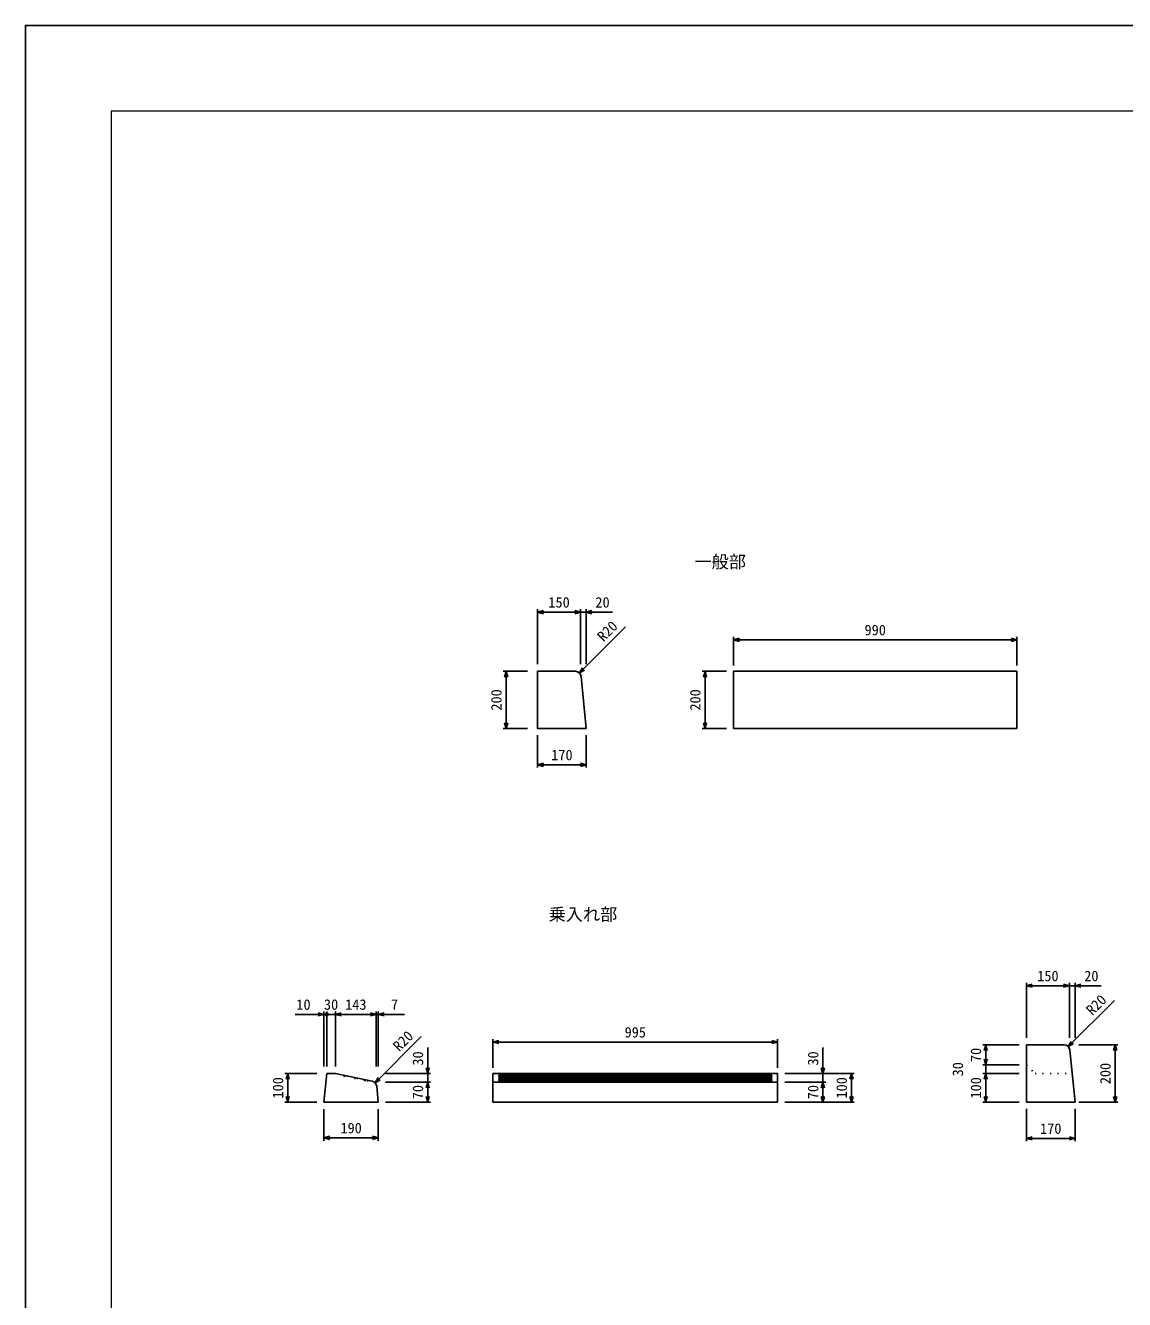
# Model space of a CAD drawing. Units: millimetres, scale not verified. Extents: x -6300 to 6300, y -4455 to 4455.
# Drawn here: x -6300 to -2458, y 0 to 4455 of the extents above; entities that cross this region are included whole.
import ezdxf
from ezdxf.enums import TextEntityAlignment as Align

# ---------------------------------------------------------------- set-up
doc = ezdxf.new("R2010")
doc.units = ezdxf.units.MM
doc.header["$LTSCALE"] = 15
doc.linetypes.add('DOTTED', pattern=[1.75, 0.25, -1.5])
for name, color, linetype, lineweight in [('0-0_DIM', 7, 'Continuous', 25), ('0-1_Defpoints', 5, 'Continuous', 25), ('0-2_HATCH', 6, 'Continuous', 25), ('0-3_OUTLINE', 3, 'Continuous', 25), ('0-4_OUTLINE2', 4, 'DOTTED', 25), ('0-5_TXT', 7, 'Continuous', 25), ('0-6_WAKU', 3, 'Continuous', 13)]:
    doc.layers.add(name, color=color, linetype=linetype, lineweight=lineweight)
doc.styles.add('ＭＳ ゴシック', font='')
doc.styles.get('ＭＳ ゴシック').set_extended_font_data('MS Gothic')

msp = doc.modelspace()

# ---------------------------------------------------------------- linework, layer by layer
at = {"layer": '0-0_DIM'}
for p, q in [((-4509.78, 2413.61), (-4509.78, 2221.76)), ((-4359.78, 2413.61), (-4359.78, 2221.76)), ((-4339.78, 2413.61), (-4339.78, 2221.76)), ((-4359.78, 2403.61), (-4509.78, 2403.61)), ((-4359.78, 2403.61), (-4339.78, 2403.61)), ((-4339.78, 2403.61), (-4248.17, 2403.61)), ((-4363.73, 2190.91), (-4202.4, 2352.24)), ((-3824.55, 2316.76), (-3824.55, 2216.76)), ((-2834.55, 2316.76), (-2834.55, 2216.76)), ((-2834.55, 2306.76), (-3824.55, 2306.76)), ((-4629.78, 2196.76), (-4544.85, 2196.76)), ((-4619.78, 2196.76), (-4619.78, 1996.76)), ((-3934.48, 2196.76), (-3849.55, 2196.76)), ((-3924.48, 2196.76), (-3924.48, 1996.76)), ((-4629.78, 1996.76), (-4544.85, 1996.76)), ((-4509.78, 1859.76), (-4509.78, 1972.96)), ((-4339.78, 1859.76), (-4339.78, 1972.96)), ((-3934.48, 1996.76), (-3849.55, 1996.76)), ((-4339.78, 1869.76), (-4509.78, 1869.76)), ((-2800.97, 1107.13), (-2800.97, 915.28)), ((-2650.97, 1097.13), (-2800.97, 1097.13)), ((-2650.97, 1107.13), (-2650.97, 915.28)), ((-2650.97, 1097.13), (-2630.97, 1097.13)), ((-2630.97, 1107.13), (-2630.97, 915.28)), ((-2630.97, 1097.13), (-2539.36, 1097.13)), ((-2654.92, 884.42), (-2493.59, 1045.75)), ((-5256.69, 997.13), (-5356.76, 997.13)), ((-5256.69, 1007.13), (-5256.69, 815.28)), ((-5246.69, 1007.13), (-5246.69, 815.28)), ((-5216.69, 1007.13), (-5216.69, 815.28)), ((-5073.69, 997.13), (-5216.69, 997.13)), ((-5073.69, 1007.13), (-5073.69, 815.28)), ((-5073.69, 997.13), (-5066.69, 997.13)), ((-5066.69, 1007.13), (-5066.69, 815.28)), ((-5066.69, 997.13), (-4975.09, 997.13)), ((-5078, 757.86), (-4916.67, 919.19)), ((-4665.76, 910.28), (-4665.76, 810.28)), ((-3670.76, 900.28), (-4665.76, 900.28)), ((-3670.76, 910.28), (-3670.76, 810.28)), ((-4893.99, 790.28), (-4893.99, 881.32)), ((-3512.67, 790.28), (-3512.67, 881.32)), ((-2953.43, 890.28), (-2825.97, 890.28)), ((-2943.43, 890.28), (-2943.43, 820.28)), ((-2480.97, 890.28), (-2618.18, 890.28)), ((-2490.97, 890.28), (-2490.97, 690.28)), ((-2953.43, 820.28), (-2825.97, 820.28)), ((-2943.43, 790.28), (-2943.43, 820.28)), ((-5393.12, 790.28), (-5281.69, 790.28)), ((-5383.12, 690.28), (-5383.12, 790.28)), ((-4883.99, 790.28), (-5041.69, 790.28)), ((-4883.99, 760.28), (-5041.69, 760.28)), ((-4893.99, 760.28), (-4893.99, 790.28)), ((-4893.99, 690.28), (-4893.99, 760.28)), ((-3402.67, 790.28), (-3645.76, 790.28)), ((-3502.67, 760.28), (-3645.76, 760.28)), ((-3512.67, 760.28), (-3512.67, 790.28)), ((-3512.67, 690.28), (-3512.67, 760.28)), ((-3412.67, 690.28), (-3412.67, 790.28)), ((-2953.43, 790.28), (-2825.97, 790.28)), ((-2943.43, 790.28), (-2943.43, 690.28)), ((-5393.12, 690.28), (-5281.69, 690.28)), ((-4883.99, 690.28), (-5041.69, 690.28)), ((-3402.67, 690.28), (-3645.76, 690.28)), ((-2953.43, 690.28), (-2825.97, 690.28)), ((-2480.97, 690.28), (-2618.18, 690.28)), ((-5256.69, 555.28), (-5256.69, 665.28)), ((-5066.69, 555.28), (-5066.69, 665.28)), ((-2800.97, 553.28), (-2800.97, 666.47)), ((-2630.97, 553.28), (-2630.97, 666.47)), ((-5256.69, 565.28), (-5066.69, 565.28)), ((-2630.97, 563.28), (-2800.97, 563.28))]:
    msp.add_line(p, q, dxfattribs=at)
for points in [[(-4489.78, 2408.97), (-4509.78, 2403.61), (-4489.78, 2398.25)], [(-4379.78, 2408.97), (-4359.78, 2403.61), (-4379.78, 2398.25)], [(-4319.78, 2408.97), (-4339.78, 2403.61), (-4319.78, 2398.25)], [(-3804.55, 2301.4), (-3824.55, 2306.76), (-3804.55, 2312.12)], [(-2854.55, 2301.4), (-2834.55, 2306.76), (-2854.55, 2312.12)], [(-4625.14, 2176.76), (-4619.78, 2196.76), (-4614.42, 2176.76)], [(-4345.8, 2201.26), (-4363.73, 2190.91), (-4353.38, 2208.84)], [(-3929.84, 2176.76), (-3924.48, 2196.76), (-3919.12, 2176.76)], [(-4625.14, 2016.76), (-4619.78, 1996.76), (-4614.42, 2016.76)], [(-3929.84, 2016.76), (-3924.48, 1996.76), (-3919.12, 2016.76)], [(-4489.78, 1875.12), (-4509.78, 1869.76), (-4489.78, 1864.4)], [(-4359.78, 1875.12), (-4339.78, 1869.76), (-4359.78, 1864.4)], [(-2780.97, 1102.49), (-2800.97, 1097.13), (-2780.97, 1091.77)], [(-2670.97, 1102.49), (-2650.97, 1097.13), (-2670.97, 1091.77)], [(-2610.97, 1102.49), (-2630.97, 1097.13), (-2610.97, 1091.77)], [(-5276.69, 1002.49), (-5256.69, 997.13), (-5276.69, 991.77)], [(-5216.69, 997.13), (-5246.69, 997.13), (-5256.69, 997.13)], [(-5196.69, 1002.49), (-5216.69, 997.13), (-5196.69, 991.77)], [(-5093.69, 1002.49), (-5073.69, 997.13), (-5093.69, 991.77)], [(-5046.69, 1002.49), (-5066.69, 997.13), (-5046.69, 991.77)], [(-4645.76, 894.92), (-4665.76, 900.28), (-4645.76, 905.64)], [(-3690.76, 894.92), (-3670.76, 900.28), (-3690.76, 905.64)], [(-2636.99, 894.78), (-2654.92, 884.42), (-2644.57, 902.36)], [(-2948.79, 870.28), (-2943.43, 890.28), (-2938.07, 870.28)], [(-2485.61, 870.28), (-2490.97, 890.28), (-2496.33, 870.28)], [(-4899.34, 810.28), (-4893.99, 790.28), (-4888.63, 810.28)], [(-3518.03, 810.28), (-3512.67, 790.28), (-3507.31, 810.28)], [(-2948.79, 840.28), (-2943.43, 820.28), (-2938.07, 840.28)], [(-5377.76, 770.28), (-5383.12, 790.28), (-5388.48, 770.28)], [(-5060.06, 768.21), (-5078, 757.86), (-5067.64, 775.79)], [(-4899.34, 740.28), (-4893.99, 760.28), (-4888.63, 740.28)], [(-3518.03, 740.28), (-3512.67, 760.28), (-3507.31, 740.28)], [(-3418.03, 770.28), (-3412.67, 790.28), (-3407.31, 770.28)], [(-2948.79, 770.28), (-2943.43, 790.28), (-2938.07, 770.28)], [(-5377.76, 710.28), (-5383.12, 690.28), (-5388.48, 710.28)], [(-4899.34, 710.28), (-4893.99, 690.28), (-4888.63, 710.28)], [(-3518.03, 710.28), (-3512.67, 690.28), (-3507.31, 710.28)], [(-3418.03, 710.28), (-3412.67, 690.28), (-3407.31, 710.28)], [(-2948.79, 710.28), (-2943.43, 690.28), (-2938.07, 710.28)], [(-2485.61, 710.28), (-2490.97, 690.28), (-2496.33, 710.28)], [(-5236.69, 570.64), (-5256.69, 565.28), (-5236.69, 559.92)], [(-5086.69, 570.64), (-5066.69, 565.28), (-5086.69, 559.92)], [(-2780.97, 568.64), (-2800.97, 563.28), (-2780.97, 557.92)], [(-2650.97, 568.64), (-2630.97, 563.28), (-2650.97, 557.92)]]:
    msp.add_lwpolyline(points, dxfattribs=at)
msp.add_circle((-5246.69, 997.13), 5, dxfattribs=at)
at = {"layer": '0-1_Defpoints'}
msp.add_lwpolyline([(-6300, -4455), (6300, -4455), (6300, 4455), (-6300, 4455)], close=True, dxfattribs=at)
at = {"layer": '0-2_HATCH'}
for p, q in [((-4645.76, 784.32), (-3690.76, 784.32)), ((-4645.76, 784.32), (-4642.76, 780.77)), ((-4645.76, 784.32), (-4645.76, 781.24)), ((-3690.76, 781.24), (-4645.76, 781.24)), ((-4645.76, 776.82), (-4642.76, 773.27)), ((-4645.76, 776.82), (-3690.76, 776.82)), ((-4645.76, 776.82), (-4645.76, 773.74)), ((-3690.76, 773.74), (-4645.76, 773.74)), ((-4645.76, 769.32), (-4645.76, 766.24)), ((-4645.76, 769.32), (-3690.76, 769.32)), ((-4645.76, 769.32), (-4642.76, 765.77)), ((-3690.76, 766.24), (-4645.76, 766.24)), ((-3690.76, 784.32), (-3693.76, 780.77)), ((-3690.76, 776.82), (-3693.76, 773.27)), ((-3690.76, 769.32), (-3693.76, 765.77)), ((-3690.76, 784.32), (-3690.76, 781.24)), ((-3690.76, 776.82), (-3690.76, 773.74)), ((-3690.76, 769.32), (-3690.76, 766.24))]:
    msp.add_line(p, q, dxfattribs=at)
at = {"layer": '0-2_HATCH', "linetype": 'DOTTED'}
for p, q in [((-4645.76, 781.24), (-4642.76, 778.92)), ((-4645.76, 773.74), (-4642.76, 771.42)), ((-4645.76, 766.24), (-4642.76, 763.92)), ((-4642.76, 780.77), (-3693.76, 780.77)), ((-4642.76, 780.77), (-4642.76, 778.92)), ((-3693.76, 778.92), (-4642.76, 778.92)), ((-4642.76, 773.27), (-4642.76, 771.42)), ((-4642.76, 773.27), (-3693.76, 773.27)), ((-3693.76, 771.42), (-4642.76, 771.42)), ((-4642.76, 765.77), (-4642.76, 763.92)), ((-4642.76, 765.77), (-3693.76, 765.77)), ((-3693.76, 763.92), (-4642.76, 763.92)), ((-3690.76, 781.24), (-3693.76, 778.92)), ((-3693.76, 780.77), (-3693.76, 778.92)), ((-3690.76, 773.74), (-3693.76, 771.42)), ((-3693.76, 773.27), (-3693.76, 771.42)), ((-3690.76, 766.24), (-3693.76, 763.92)), ((-3693.76, 765.77), (-3693.76, 763.92))]:
    msp.add_line(p, q, dxfattribs=at)
at = {"layer": '0-3_OUTLINE'}
for p, q in [((-4509.78, 2196.76), (-4509.78, 1996.76)), ((-4509.78, 2196.76), (-4377.88, 2196.76)), ((-3824.55, 2196.76), (-2834.55, 2196.76)), ((-3824.55, 2196.76), (-3824.55, 1996.76)), ((-2834.55, 2196.76), (-2834.55, 1996.76)), ((-4357.98, 2178.75), (-4339.78, 1996.76)), ((-4509.78, 1996.76), (-4339.78, 1996.76)), ((-3824.55, 1996.76), (-2834.55, 1996.76)), ((-2800.97, 890.28), (-2800.97, 690.28)), ((-2800.97, 890.28), (-2669.07, 890.28)), ((-2649.17, 872.27), (-2630.97, 690.28)), ((-5246.69, 790.28), (-5256.69, 690.28)), ((-5246.69, 790.28), (-5216.69, 790.28)), ((-5216.69, 790.28), (-5088.03, 763.29)), ((-4665.76, 790.28), (-4665.76, 690.28)), ((-4665.76, 790.28), (-3670.76, 790.28)), ((-4665.76, 760.28), (-3670.76, 760.28)), ((-3670.76, 790.28), (-3670.76, 690.28)), ((-5072.24, 745.71), (-5066.69, 690.28)), ((-5256.69, 690.28), (-5066.69, 690.28)), ((-4665.76, 690.28), (-3670.76, 690.28)), ((-2800.97, 690.28), (-2630.97, 690.28))]:
    msp.add_line(p, q, dxfattribs=at)
for centre, end in [((-4377.88, 2176.76), 90), ((-2669.07, 870.28), 90), ((-5092.14, 743.72), 78.15173)]:
    msp.add_arc(centre, 20, 5.71059, end, dxfattribs=at)
at = {"layer": '0-4_OUTLINE2'}
for p, q in [((-5188.29, 784.32), (-5185.96, 780.77)), ((-5185.96, 780.77), (-5177.16, 778.92)), ((-5177.16, 778.92), (-5173.6, 781.24)), ((-5141.41, 771.42), (-5137.85, 773.74)), ((-5105.66, 763.92), (-5102.1, 766.24))]:
    msp.add_line(p, q, dxfattribs=at)
for points in [[(-2800.97, 820.28), (-2770.97, 790.28), (-2640.97, 790.28)], [(-5152.54, 776.82), (-5150.21, 773.27), (-5141.41, 771.42)], [(-5116.79, 769.32), (-5114.46, 765.77), (-5105.66, 763.92)]]:
    msp.add_lwpolyline(points, dxfattribs=at)
at = {"layer": '0-6_WAKU'}
msp.add_lwpolyline([(-6000, -4155), (6000, -4155), (6000, 4155), (-6000, 4155)], close=True, dxfattribs=at)

# ---------------------------------------------------------------- texts
at = {"layer": '0-0_DIM', "style": 'ＭＳ ゴシック'}
for s, p in [('150', (-4472.28, 2408.61)), ('20', (-4307.87, 2408.61)), ('990', (-3367.05, 2311.76)), ('170', (-4462.28, 1874.76)), ('150', (-2763.47, 1102.13)), ('20', (-2599.06, 1102.13)), ('10', (-5353.19, 1002.13)), ('30', (-5256.69, 1002.13)), ('143', (-5182.69, 1002.13)), ('7', (-5022.29, 1002.13)), ('995', (-4205.76, 905.28)), ('190', (-5199.19, 570.28)), ('170', (-2753.47, 568.28))]:
    msp.add_text(s, height=36.66, dxfattribs=at).set_placement(p, align=Align.BOTTOM_LEFT)
for s, rotation, p in [('R20', 45, (-4271.74, 2289.97)), ('200', 90, (-4624.78, 2059.26)), ('200', 90, (-3929.48, 2059.26)), ('R20', 45, (-2562.93, 983.49)), ('R20', 45, (-4986, 856.93)), ('30', 90, (-4898.99, 818.01)), ('30', 90, (-3517.67, 818.01)), ('70', 90, (-2948.43, 830.28)), ('30', 90, (-3011.59, 780.28)), ('200', 90, (-2495.97, 752.78)), ('100', 90, (-5388.12, 702.78)), ('100', 90, (-3417.67, 702.78)), ('100', 90, (-2948.43, 702.78)), ('70', 90, (-4898.99, 700.28)), ('70', 90, (-3517.67, 700.28))]:
    msp.add_text(s, height=36.66, rotation=rotation, dxfattribs=at).set_placement(p, align=Align.BOTTOM_LEFT)
at = {"layer": '0-5_TXT', "style": 'ＭＳ ゴシック'}
for s, p in [('一般部', (-3961.51, 2544.55)), ('乗入れ部', (-4471.24, 1311.63))]:
    msp.add_text(s, height=43.99, dxfattribs=at).set_placement(p, align=Align.BOTTOM_LEFT)

doc.saveas('drawing.dxf')
